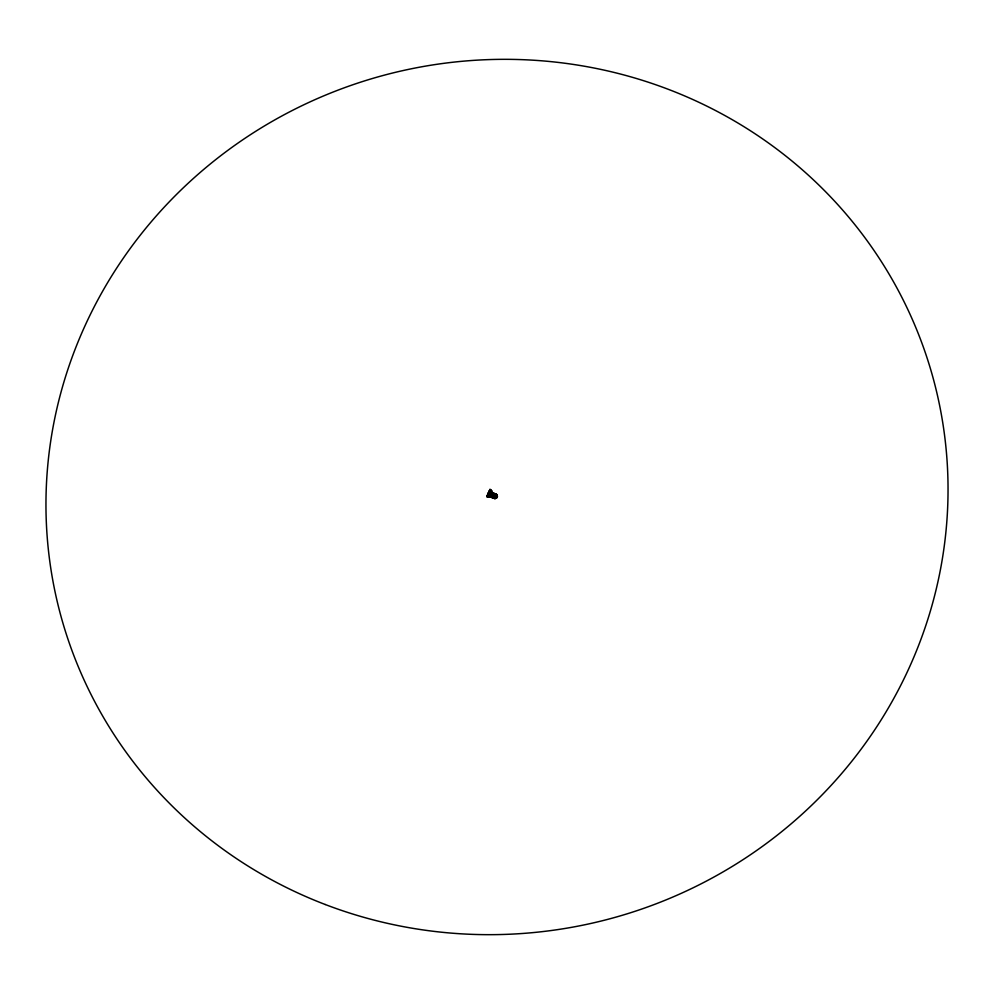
<?xml version="1.0" encoding="UTF-8"?>
<svg xmlns="http://www.w3.org/2000/svg" width="994" height="994" viewBox="0 0 994 994"><rect width="100%" height="100%" fill="white"/><g stroke="black" fill="none" stroke-linecap="round" stroke-linejoin="round"><path stroke-width="1.49" d="M489.719 490.042L489.98 489.222L489.756 490.129M489.073 491.309L489.769 489.93M490.874 489.856L489.831 491.781M489.856 492.018L490.241 489.57L490.775 490.179M491.794 490.924L491.558 491.533L491.769 490.862M487.594 497.037L488.066 494.018L487.892 495.323L495.111 497.745L490.8 496.093M487.768 494.776L487.955 496.714A2.261 0.696 77.7 0 0 488.066 496.453L487.855 497.112M486.811 496.739L487.172 495.472M487.644 496.776L487.731 495.795M487.805 495.919L488.663 494.701A2.261 1.752 -79.1 0 1 488.427 495.26L488.278 495.646M487.669 496.416L488.539 495.534M491.657 491.21L489.806 490.216M488.054 496.441L488.042 496.503A2.261 1.093 -29.1 0 1 487.88 496.863M490.005 490.701L489.818 491.943L490.166 490.999M487.507 495.596L488.576 494.714M487.892 495.658L488.278 494.416L496.143 497.783A2.696 2.597 -14.9 0 1 493.931 497.895L487.855 495.397L493.906 497.795M490.862 492.925L490.899 491.322L490.937 492.838A5.132 0.795 -69 0 1 491.347 491.471M490.079 490.204L490.191 489.682M490.328 492.999L488.874 492.005L488.489 493.422M489.172 490.85L487.296 495.807L493.757 498.28A3.156 3.057 -14.9 0 0 496.118 498.23L497.087 497.422L488.054 493.968M490.042 490.924L489.557 491.545M487.246 495.77L493.794 498.218A3.106 2.994 -14.9 0 0 496.105 498.23L497.062 497.41L488.091 494.093M488.389 493.036L489.234 491.583M487.868 495.733L486.973 496.739M489.359 496.528L489.557 496.143M492.937 493.546L492.912 493.446A8.946 1.851 22.9 0 0 491.297 492.825L491.073 492.751A8.486 1.764 22.9 0 0 490.415 492.527M488.439 495.273L488.427 495.26A2.261 1.242 -66.1 0 0 488.539 494.863M490.179 490.576L490.464 489.905M495.347 494.192L495.459 494.242A2.696 2.597 -14.9 0 1 496.925 495.77L489.011 492.999L490.216 491.036M489.607 491.993L488.414 494.888M496.814 495.509L495.919 497.634A1.454 1.404 -14.9 0 1 494.975 497.596L494.888 497.497A7.231 1.503 22.9 0 0 494.403 497.298M495.161 497.062L495.844 495.434M492.515 496.578L492.987 493.72L496.093 494.962A1.454 1.404 -14.9 0 1 496.789 495.571L496.963 496.043M487.284 495.658L487.545 494.714M487.408 496.317L487.482 495.683M490.092 491.347L490.054 491.421A2.261 1.156 -53 0 1 489.756 491.918A2.261 1.715 -84.4 0 0 490.054 491.396L490.092 491.322M488.476 493.099L497.41 496.64L488.216 493.31M489.197 495.534L488.961 495.931A5.094 0.783 -69 0 1 489.21 495.459M496.901 495.832L497.398 496.64L497.199 495.41A3.069 2.97 -14.9 0 0 495.559 493.869L489.073 491.558L495.571 494.006A3.044 2.932 -14.9 0 1 497.199 495.546M496.901 497.534L496.267 497.671M488.874 492.005L496.317 494.9L488.812 492.154L489.446 492.365M494.018 497.659L493.906 497.621A2.696 2.597 -14.9 0 0 496.093 497.584L496.143 497.783M488.24 493.322L495.509 496.242M494.888 497.497L487.805 494.54L488.315 495.049M494.763 494.304L494.515 494.142A9.319 1.926 22.9 0 1 495.198 494.49M497.311 496.54L497.273 495.671M497.311 495.795L497.174 495.422A3.044 2.932 -14.9 0 0 495.546 493.881A3.131 3.019 -14.9 0 1 497.261 495.41A3.131 3.019 -14.9 0 0 495.608 493.906M489.371 491.819L495.434 494.329A2.696 2.597 -14.9 0 1 496.95 495.869L489.011 492.999M495.658 494.701A9.319 1.926 22.9 0 1 496.105 494.913M495.385 494.117A2.696 2.597 -14.9 0 1 496.901 495.658M494.527 497.385A9.319 1.926 22.9 0 1 494.975 497.596M496.081 498.143A3.106 2.994 -14.9 0 1 493.745 498.168A3.131 3.019 -14.9 0 0 496.093 498.168M490.44 492.8A5.094 0.783 -69 0 1 490.899 491.297M490.539 489.62A2.261 0.808 80.1 0 1 490.502 490.117L490.489 490.154A2.261 1.429 -35.5 0 0 490.464 489.744M325.224 904.503A452.046 436.639 -14.9 0 0 944.064 431.545A452.046 436.639 -14.9 0 0 221.712 154.952A452.046 436.639 -14.9 0 0 325.224 904.503"/></g></svg>
